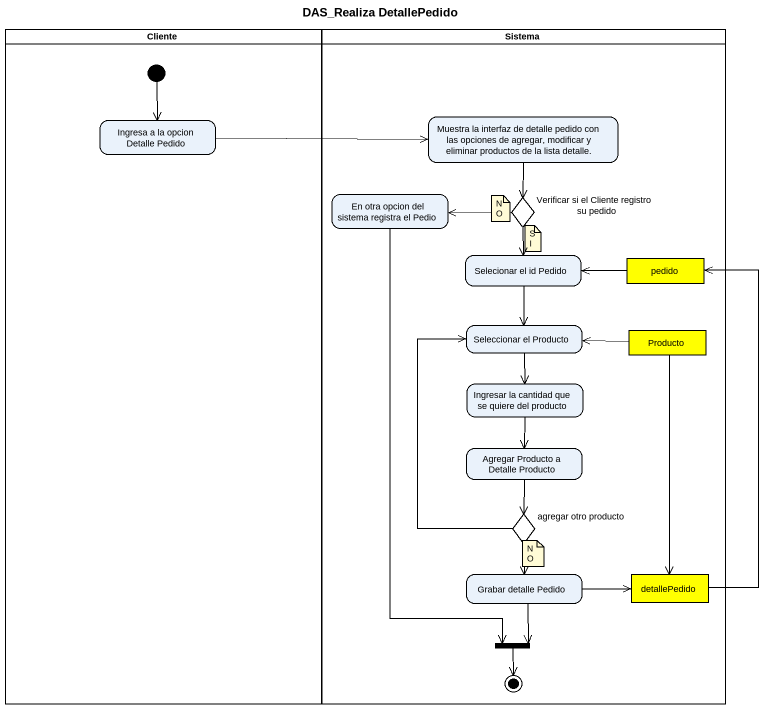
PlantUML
@startuml
title DAS_Realiza DetallePedido
hide empty description
state Cliente <<partition>> {
  state "Ingresa a la opcion Detalle Pedido" as Ingresa_a_la_opcion_Detalle
  [*] --> Ingresa_a_la_opcion_Detalle
}
state Sistema <<partition>> {
  state "Muestra la interfaz de detalle pedido con las opciones de agregar, modificar y eliminar productos de la lista detalle." as Muestra_la_interfaz_de
  state "En otra opcion del sistema registra el Pedio" as En_otra_opcion_del_sistema
  state "Verificar si el Cliente registro su pedido" as Verificar_si_el_Cliente <<choice>> #009300
  state "Selecionar el id Pedido" as Selecionar_el_id_Pedido
  state pedido <<object>> #FFFF00
  state "Seleccionar el Producto" as Seleccionar_el_Producto
  state Producto <<object>> #FFFF00
  state "Ingresar la cantidad que se quiere del producto" as Ingresar_la_cantidad_que_se
  state "Agregar Producto a Detalle Producto" as Agregar_Producto_a_Detalle
  state "agregar otro producto" as agregar_otro_producto <<choice>> #009300
  state "Grabar detalle Pedido" as Grabar_detalle_Pedido
  state detallePedido <<object>> #FFFF00
  state fork1 <<join>>
  fork1 --> [*]
}
Ingresa_a_la_opcion_Detalle -right-> Muestra_la_interfaz_de
Muestra_la_interfaz_de --> Verificar_si_el_Cliente
En_otra_opcion_del_sistema --> fork1
Verificar_si_el_Cliente -left-> En_otra_opcion_del_sistema
Verificar_si_el_Cliente --> Selecionar_el_id_Pedido
Selecionar_el_id_Pedido --> Seleccionar_el_Producto
pedido -left-> Selecionar_el_id_Pedido
Seleccionar_el_Producto --> Ingresar_la_cantidad_que_se
Producto -left-> Seleccionar_el_Producto
Producto --> detallePedido
Ingresar_la_cantidad_que_se --> Agregar_Producto_a_Detalle
Agregar_Producto_a_Detalle --> agregar_otro_producto
agregar_otro_producto -up-> Seleccionar_el_Producto
agregar_otro_producto --> Grabar_detalle_Pedido
Grabar_detalle_Pedido -right-> detallePedido
Grabar_detalle_Pedido --> fork1
detallePedido -up-> pedido
note as N1
  NO
end note
note as N2
  SI
end note
note as N3
  NO
end note
@enduml
